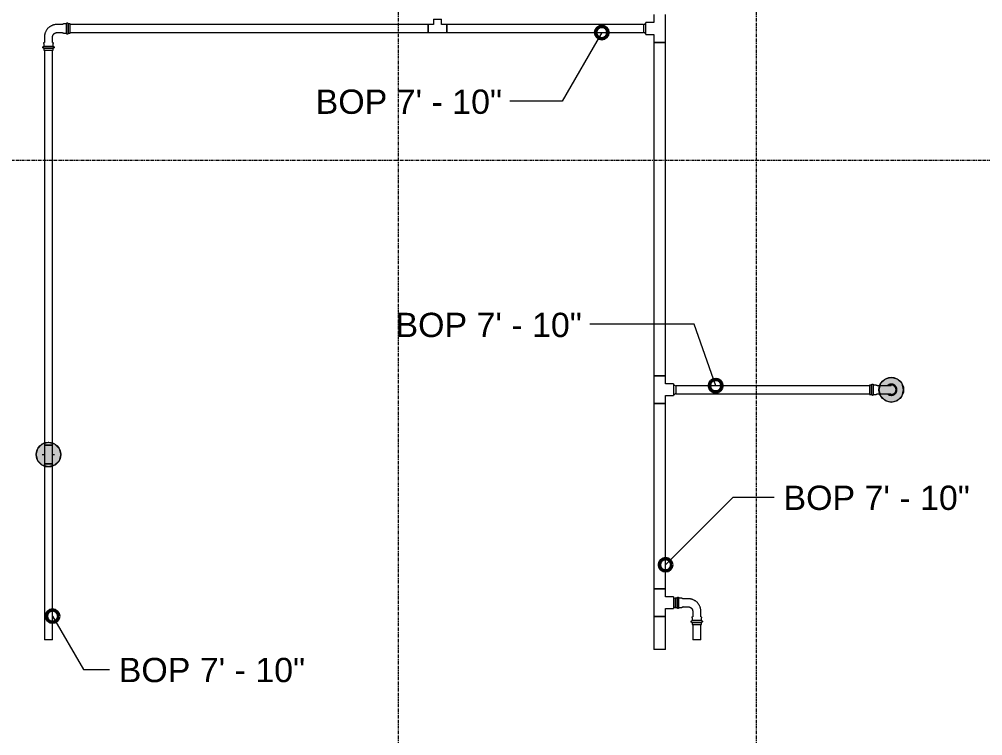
# Model space of a CAD drawing. Header units: inches. Extents: x -3679 to 241, y -496 to 1784.
# Drawn here: x -2072.4 to -1916.3, y 105.8 to 221.9 of the extents above; entities that cross this region are included whole.
import ezdxf

# ---------------------------------------------------------------- set-up
doc = ezdxf.new("R2010")
doc.units = ezdxf.units.IN
doc.header["$MEASUREMENT"] = 0
doc.linetypes.add('Grid Line', pattern=[0.875, 0.5, -0.125, 0.125, -0.125])
for name, color, linetype, lineweight in [('A-ANNO-NOTE', 250, 'Continuous', 9), ('G-ANNO-DIMS', 251, 'Continuous', 9), ('P-PIPE', 1, 'Continuous', 9), ('P-PIPE-CNTR', 1, 'Continuous', 9), ('S-GRID', 8, 'Continuous', 9)]:
    doc.layers.add(name, color=color, linetype=linetype, lineweight=lineweight)
doc.styles.add('Arial', font='arial.ttf', dxfattribs={"height": 3.934132})

# ---------------------------------------------------------------- blocks, each defined once
blk = doc.blocks.new('Victaulic-VicPress316-Elbow 90-45deg Style P568_P571 - Standard-V1-SECOND LEVEL')
at = {"layer": 'P-PIPE'}
for p, q in [((-0.77, 3.52), (-0.77, 3.18)), ((0.77, 3.52), (-0.77, 3.52)), ((-0.77, 3.18), (0.77, 3.18)), ((0.77, 3.18), (0.77, 3.52)), ((-0.77, 2.89), (-0.77, 2.44)), ((-0.77, 2.89), (0.77, 2.89)), ((-0.66, 2.28), (-0.66, 1.39)), ((0.66, 1.39), (0.66, 2.28)), ((0.77, 2.44), (0.77, 2.89)), ((-3.18, 0.77), (-3.52, 0.77)), ((-3.52, 0.77), (-3.52, -0.77)), ((-3.18, -0.77), (-3.18, 0.77)), ((-2.44, 0.77), (-2.89, 0.77)), ((-2.89, -0.77), (-2.89, 0.77)), ((-1.39, 0.66), (-2.28, 0.66)), ((-3.52, -0.77), (-3.18, -0.77)), ((-2.89, -0.77), (-2.44, -0.77)), ((-2.28, -0.66), (-1.39, -0.66))]:
    blk.add_line(p, q, dxfattribs=at)
at = {"layer": 'P-PIPE', "flags": 128}
for points in [[(-0.77, 2.89), (-0.77, 2.89), (-0.78, 2.89), (-0.78, 2.89), (-0.79, 2.89), (-0.8, 2.89), (-0.8, 2.89), (-0.81, 2.9), (-0.81, 2.9), (-0.82, 2.9), (-0.82, 2.9), (-0.83, 2.9), (-0.83, 2.91), (-0.84, 2.91), (-0.84, 2.91), (-0.85, 2.92), (-0.85, 2.92), (-0.86, 2.92), (-0.86, 2.93), (-0.87, 2.93), (-0.87, 2.93), (-0.87, 2.94), (-0.88, 2.94), (-0.88, 2.95), (-0.89, 2.95), (-0.89, 2.96), (-0.89, 2.96), (-0.89, 2.97), (-0.9, 2.97), (-0.9, 2.98), (-0.9, 2.98), (-0.9, 2.99), (-0.91, 2.99), (-0.91, 3), (-0.91, 3.01), (-0.91, 3.01), (-0.91, 3.02), (-0.91, 3.02), (-0.91, 3.03), (-0.91, 3.03), (-0.91, 3.04), (-0.91, 3.05), (-0.91, 3.05), (-0.91, 3.06), (-0.91, 3.06), (-0.91, 3.07), (-0.91, 3.07), (-0.91, 3.08), (-0.9, 3.09), (-0.9, 3.09), (-0.9, 3.1), (-0.9, 3.1), (-0.89, 3.11), (-0.89, 3.11), (-0.89, 3.12), (-0.88, 3.12), (-0.88, 3.13), (-0.88, 3.13), (-0.87, 3.14), (-0.87, 3.14), (-0.86, 3.14), (-0.86, 3.15), (-0.86, 3.15), (-0.85, 3.15), (-0.85, 3.16), (-0.84, 3.16), (-0.84, 3.16), (-0.83, 3.17), (-0.83, 3.17), (-0.82, 3.17), (-0.82, 3.17), (-0.81, 3.17), (-0.8, 3.18), (-0.8, 3.18), (-0.79, 3.18), (-0.79, 3.18), (-0.78, 3.18), (-0.78, 3.18), (-0.77, 3.18), (-0.77, 3.18)], [(0.77, 3.18), (0.77, 3.18), (0.76, 3.18), (0.76, 3.18), (0.76, 3.18), (0.75, 3.18), (0.74, 3.18), (0.74, 3.18), (0.73, 3.18), (0.72, 3.18), (0.71, 3.18), (0.69, 3.18), (0.68, 3.18), (0.67, 3.18), (0.65, 3.18), (0.63, 3.18), (0.61, 3.18), (0.6, 3.18), (0.58, 3.18), (0.56, 3.18), (0.53, 3.18), (0.51, 3.18), (0.49, 3.18), (0.46, 3.18), (0.44, 3.18), (0.41, 3.18), (0.39, 3.18), (0.36, 3.18), (0.33, 3.18), (0.31, 3.18), (0.28, 3.18), (0.25, 3.18), (0.22, 3.18), (0.19, 3.18), (0.16, 3.18), (0.13, 3.18), (0.1, 3.18), (0.07, 3.18), (0.04, 3.18), (0.01, 3.18), (-0.02, 3.18), (-0.05, 3.18), (-0.08, 3.18), (-0.11, 3.18), (-0.14, 3.18), (-0.17, 3.18), (-0.2, 3.18), (-0.23, 3.18), (-0.26, 3.18), (-0.29, 3.18), (-0.32, 3.18), (-0.35, 3.18), (-0.37, 3.18), (-0.4, 3.18), (-0.43, 3.18), (-0.45, 3.18), (-0.48, 3.18), (-0.5, 3.18), (-0.52, 3.18), (-0.54, 3.18), (-0.57, 3.18), (-0.59, 3.18), (-0.6, 3.18), (-0.62, 3.18), (-0.64, 3.18), (-0.66, 3.18), (-0.67, 3.18), (-0.69, 3.18), (-0.7, 3.18), (-0.71, 3.18), (-0.72, 3.18), (-0.73, 3.18), (-0.74, 3.18), (-0.75, 3.18), (-0.75, 3.18), (-0.76, 3.18), (-0.76, 3.18), (-0.77, 3.18), (-0.77, 3.18), (-0.77, 3.18)], [(-0.77, 3.18), (-0.77, 3.18), (-0.76, 3.18), (-0.76, 3.18), (-0.76, 3.18), (-0.75, 3.18), (-0.74, 3.18), (-0.74, 3.18), (-0.73, 3.18)], [(0.72, 3.18), (0.73, 3.18), (0.74, 3.18), (0.75, 3.18), (0.75, 3.18), (0.76, 3.18), (0.76, 3.18), (0.77, 3.18), (0.77, 3.18), (0.77, 3.18)], [(0.77, 3.18), (0.77, 3.18), (0.78, 3.18), (0.78, 3.18), (0.79, 3.18), (0.8, 3.18), (0.8, 3.18), (0.81, 3.18), (0.81, 3.17), (0.82, 3.17), (0.82, 3.17), (0.83, 3.17), (0.83, 3.17), (0.84, 3.16), (0.84, 3.16), (0.85, 3.16), (0.85, 3.15), (0.86, 3.15), (0.86, 3.15), (0.87, 3.14), (0.87, 3.14), (0.87, 3.13), (0.88, 3.13), (0.88, 3.12), (0.89, 3.12), (0.89, 3.11), (0.89, 3.11), (0.89, 3.1), (0.9, 3.1), (0.9, 3.09), (0.9, 3.09), (0.9, 3.08), (0.91, 3.08), (0.91, 3.07), (0.91, 3.07), (0.91, 3.06), (0.91, 3.05), (0.91, 3.05), (0.91, 3.04), (0.91, 3.04), (0.91, 3.03), (0.91, 3.03), (0.91, 3.02), (0.91, 3.01), (0.91, 3.01), (0.91, 3), (0.91, 3), (0.91, 2.99), (0.9, 2.99), (0.9, 2.98), (0.9, 2.98), (0.9, 2.97), (0.89, 2.97), (0.89, 2.96), (0.89, 2.96), (0.88, 2.95), (0.88, 2.95), (0.88, 2.94), (0.87, 2.94), (0.87, 2.93), (0.86, 2.93), (0.86, 2.92), (0.86, 2.92), (0.85, 2.92), (0.85, 2.91), (0.84, 2.91), (0.84, 2.91), (0.83, 2.91), (0.83, 2.9), (0.82, 2.9), (0.82, 2.9), (0.81, 2.9), (0.8, 2.9), (0.8, 2.89), (0.79, 2.89), (0.79, 2.89), (0.78, 2.89), (0.78, 2.89), (0.77, 2.89), (0.77, 2.89)], [(-0.77, 2.89), (-0.77, 2.89), (-0.76, 2.89), (-0.76, 2.89), (-0.76, 2.89), (-0.75, 2.89), (-0.74, 2.89), (-0.74, 2.89), (-0.73, 2.89), (-0.72, 2.89), (-0.71, 2.89), (-0.69, 2.89), (-0.68, 2.89), (-0.67, 2.89), (-0.65, 2.89), (-0.63, 2.89), (-0.61, 2.89), (-0.6, 2.89), (-0.58, 2.89), (-0.56, 2.89), (-0.53, 2.89), (-0.51, 2.89), (-0.49, 2.89), (-0.46, 2.89), (-0.44, 2.89), (-0.41, 2.89), (-0.39, 2.89), (-0.36, 2.89), (-0.33, 2.89), (-0.31, 2.89), (-0.28, 2.89), (-0.25, 2.89), (-0.22, 2.89), (-0.19, 2.89), (-0.16, 2.89), (-0.13, 2.89), (-0.1, 2.89), (-0.07, 2.89), (-0.04, 2.89), (-0.01, 2.89), (0.02, 2.89), (0.05, 2.89), (0.08, 2.89), (0.11, 2.89), (0.14, 2.89), (0.17, 2.89), (0.2, 2.89), (0.23, 2.89), (0.26, 2.89), (0.29, 2.89), (0.32, 2.89), (0.35, 2.89), (0.37, 2.89), (0.4, 2.89), (0.43, 2.89), (0.45, 2.89), (0.48, 2.89), (0.5, 2.89), (0.52, 2.89), (0.54, 2.89), (0.57, 2.89), (0.59, 2.89), (0.6, 2.89), (0.62, 2.89), (0.64, 2.89), (0.66, 2.89), (0.67, 2.89), (0.69, 2.89), (0.7, 2.89), (0.71, 2.89), (0.72, 2.89), (0.73, 2.89), (0.74, 2.89), (0.75, 2.89), (0.75, 2.89), (0.76, 2.89), (0.76, 2.89), (0.77, 2.89), (0.77, 2.89), (0.77, 2.89)], [(-0.72, 2.89), (-0.73, 2.89), (-0.74, 2.89), (-0.75, 2.89), (-0.75, 2.89), (-0.76, 2.89), (-0.76, 2.89), (-0.77, 2.89), (-0.77, 2.89), (-0.77, 2.89)], [(-0.66, 2.22), (-0.67, 2.23), (-0.67, 2.23), (-0.68, 2.24), (-0.69, 2.25), (-0.7, 2.26), (-0.7, 2.27), (-0.71, 2.27), (-0.72, 2.28), (-0.72, 2.29), (-0.73, 2.3), (-0.73, 2.31), (-0.74, 2.32), (-0.74, 2.33), (-0.75, 2.34), (-0.75, 2.35), (-0.76, 2.36), (-0.76, 2.37), (-0.76, 2.38), (-0.76, 2.39), (-0.76, 2.4), (-0.77, 2.42), (-0.77, 2.43), (-0.77, 2.44), (-0.77, 2.44)], [(0.77, 2.44), (0.77, 2.43), (0.77, 2.42), (0.76, 2.41), (0.76, 2.4), (0.76, 2.38), (0.76, 2.37), (0.76, 2.36), (0.75, 2.35), (0.75, 2.34), (0.74, 2.33), (0.74, 2.32), (0.74, 2.31), (0.73, 2.3), (0.72, 2.29), (0.72, 2.29), (0.71, 2.28), (0.71, 2.27), (0.7, 2.26), (0.69, 2.25), (0.68, 2.24), (0.68, 2.24), (0.67, 2.23), (0.66, 2.22), (0.66, 2.22)], [(0.77, 2.89), (0.77, 2.89), (0.76, 2.89), (0.76, 2.89), (0.76, 2.89), (0.75, 2.89), (0.74, 2.89), (0.74, 2.89), (0.73, 2.89)], [(-3.18, 0.77), (-3.18, 0.77), (-3.18, 0.78), (-3.18, 0.78), (-3.18, 0.79), (-3.18, 0.8), (-3.18, 0.8), (-3.18, 0.81), (-3.17, 0.81), (-3.17, 0.82), (-3.17, 0.82), (-3.17, 0.83), (-3.17, 0.83), (-3.16, 0.84), (-3.16, 0.84), (-3.16, 0.85), (-3.15, 0.85), (-3.15, 0.86), (-3.15, 0.86), (-3.14, 0.87), (-3.14, 0.87), (-3.13, 0.87), (-3.13, 0.88), (-3.12, 0.88), (-3.12, 0.89), (-3.11, 0.89), (-3.11, 0.89), (-3.1, 0.89), (-3.1, 0.9), (-3.09, 0.9), (-3.09, 0.9), (-3.08, 0.9), (-3.08, 0.91), (-3.07, 0.91), (-3.07, 0.91), (-3.06, 0.91), (-3.05, 0.91), (-3.05, 0.91), (-3.04, 0.91), (-3.04, 0.91), (-3.03, 0.91), (-3.03, 0.91), (-3.02, 0.91), (-3.01, 0.91), (-3.01, 0.91), (-3, 0.91), (-3, 0.91), (-2.99, 0.91), (-2.99, 0.9), (-2.98, 0.9), (-2.98, 0.9), (-2.97, 0.9), (-2.97, 0.89), (-2.96, 0.89), (-2.96, 0.89), (-2.95, 0.88), (-2.95, 0.88), (-2.94, 0.88), (-2.94, 0.87), (-2.93, 0.87), (-2.93, 0.86), (-2.92, 0.86), (-2.92, 0.86), (-2.92, 0.85), (-2.91, 0.85), (-2.91, 0.84), (-2.91, 0.84), (-2.91, 0.83), (-2.9, 0.83), (-2.9, 0.82), (-2.9, 0.82), (-2.9, 0.81), (-2.9, 0.8), (-2.89, 0.8), (-2.89, 0.79), (-2.89, 0.79), (-2.89, 0.78), (-2.89, 0.78), (-2.89, 0.77), (-2.89, 0.77)], [(-3.18, 0.77), (-3.18, 0.77), (-3.18, 0.76), (-3.18, 0.76), (-3.18, 0.76), (-3.18, 0.75), (-3.18, 0.74), (-3.18, 0.74), (-3.18, 0.73), (-3.18, 0.72), (-3.18, 0.71), (-3.18, 0.69), (-3.18, 0.68), (-3.18, 0.67), (-3.18, 0.65), (-3.18, 0.63), (-3.18, 0.61), (-3.18, 0.6), (-3.18, 0.58), (-3.18, 0.56), (-3.18, 0.53), (-3.18, 0.51), (-3.18, 0.49), (-3.18, 0.46), (-3.18, 0.44), (-3.18, 0.41), (-3.18, 0.39), (-3.18, 0.36), (-3.18, 0.33), (-3.18, 0.31), (-3.18, 0.28), (-3.18, 0.25), (-3.18, 0.22), (-3.18, 0.19), (-3.18, 0.16), (-3.18, 0.13), (-3.18, 0.1), (-3.18, 0.07), (-3.18, 0.04), (-3.18, 0.01), (-3.18, -0.02), (-3.18, -0.05), (-3.18, -0.08), (-3.18, -0.11), (-3.18, -0.14), (-3.18, -0.17), (-3.18, -0.2), (-3.18, -0.23), (-3.18, -0.26), (-3.18, -0.29), (-3.18, -0.32), (-3.18, -0.35), (-3.18, -0.37), (-3.18, -0.4), (-3.18, -0.43), (-3.18, -0.45), (-3.18, -0.48), (-3.18, -0.5), (-3.18, -0.52), (-3.18, -0.54), (-3.18, -0.57), (-3.18, -0.59), (-3.18, -0.6), (-3.18, -0.62), (-3.18, -0.64), (-3.18, -0.66), (-3.18, -0.67), (-3.18, -0.69), (-3.18, -0.7), (-3.18, -0.71), (-3.18, -0.72), (-3.18, -0.73), (-3.18, -0.74), (-3.18, -0.75), (-3.18, -0.75), (-3.18, -0.76), (-3.18, -0.76), (-3.18, -0.77), (-3.18, -0.77), (-3.18, -0.77)], [(-3.18, 0.72), (-3.18, 0.73), (-3.18, 0.74), (-3.18, 0.75), (-3.18, 0.75), (-3.18, 0.76), (-3.18, 0.76), (-3.18, 0.77), (-3.18, 0.77), (-3.18, 0.77)], [(-2.89, -0.77), (-2.89, -0.77), (-2.89, -0.76), (-2.89, -0.76), (-2.89, -0.76), (-2.89, -0.75), (-2.89, -0.74), (-2.89, -0.74), (-2.89, -0.73), (-2.89, -0.72), (-2.89, -0.71), (-2.89, -0.69), (-2.89, -0.68), (-2.89, -0.67), (-2.89, -0.65), (-2.89, -0.63), (-2.89, -0.61), (-2.89, -0.6), (-2.89, -0.58), (-2.89, -0.56), (-2.89, -0.53), (-2.89, -0.51), (-2.89, -0.49), (-2.89, -0.46), (-2.89, -0.44), (-2.89, -0.41), (-2.89, -0.39), (-2.89, -0.36), (-2.89, -0.33), (-2.89, -0.31), (-2.89, -0.28), (-2.89, -0.25), (-2.89, -0.22), (-2.89, -0.19), (-2.89, -0.16), (-2.89, -0.13), (-2.89, -0.1), (-2.89, -0.07), (-2.89, -0.04), (-2.89, -0.01), (-2.89, 0.02), (-2.89, 0.05), (-2.89, 0.08), (-2.89, 0.11), (-2.89, 0.14), (-2.89, 0.17), (-2.89, 0.2), (-2.89, 0.23), (-2.89, 0.26), (-2.89, 0.29), (-2.89, 0.32), (-2.89, 0.35), (-2.89, 0.37), (-2.89, 0.4), (-2.89, 0.43), (-2.89, 0.45), (-2.89, 0.48), (-2.89, 0.5), (-2.89, 0.52), (-2.89, 0.54), (-2.89, 0.57), (-2.89, 0.59), (-2.89, 0.6), (-2.89, 0.62), (-2.89, 0.64), (-2.89, 0.66), (-2.89, 0.67), (-2.89, 0.69), (-2.89, 0.7), (-2.89, 0.71), (-2.89, 0.72), (-2.89, 0.73), (-2.89, 0.74), (-2.89, 0.75), (-2.89, 0.75), (-2.89, 0.76), (-2.89, 0.76), (-2.89, 0.77), (-2.89, 0.77), (-2.89, 0.77)], [(-2.89, 0.77), (-2.89, 0.77), (-2.89, 0.76), (-2.89, 0.76), (-2.89, 0.76), (-2.89, 0.75), (-2.89, 0.74), (-2.89, 0.74), (-2.89, 0.73)], [(-2.44, 0.77), (-2.43, 0.77), (-2.42, 0.77), (-2.41, 0.76), (-2.4, 0.76), (-2.38, 0.76), (-2.37, 0.76), (-2.36, 0.76), (-2.35, 0.75), (-2.34, 0.75), (-2.33, 0.74), (-2.32, 0.74), (-2.31, 0.74), (-2.3, 0.73), (-2.29, 0.72), (-2.29, 0.72), (-2.28, 0.71), (-2.27, 0.71), (-2.26, 0.7), (-2.25, 0.69), (-2.24, 0.68), (-2.24, 0.68), (-2.23, 0.67), (-2.22, 0.66), (-2.22, 0.66)], [(-0.66, 1.39), (-0.66, 1.36), (-0.66, 1.33), (-0.66, 1.3), (-0.67, 1.28), (-0.67, 1.25), (-0.68, 1.22), (-0.69, 1.19), (-0.69, 1.16), (-0.7, 1.13), (-0.72, 1.11), (-0.73, 1.08), (-0.74, 1.05), (-0.75, 1.03), (-0.77, 1), (-0.79, 0.98), (-0.8, 0.95), (-0.82, 0.93), (-0.84, 0.91), (-0.86, 0.89), (-0.88, 0.87), (-0.9, 0.85), (-0.92, 0.83), (-0.95, 0.81), (-0.97, 0.79), (-1, 0.77), (-1.02, 0.76), (-1.05, 0.74), (-1.07, 0.73), (-1.1, 0.72), (-1.13, 0.71), (-1.15, 0.7), (-1.18, 0.69), (-1.21, 0.68), (-1.24, 0.67), (-1.27, 0.67), (-1.3, 0.66), (-1.33, 0.66), (-1.36, 0.66), (-1.39, 0.66), (-1.39, 0.66)], [(-1.39, -0.66), (-1.31, -0.66), (-1.23, -0.65), (-1.15, -0.64), (-1.07, -0.63), (-0.99, -0.62), (-0.91, -0.6), (-0.83, -0.58), (-0.75, -0.55), (-0.67, -0.53), (-0.59, -0.5), (-0.52, -0.46), (-0.45, -0.43), (-0.37, -0.39), (-0.3, -0.34), (-0.24, -0.3), (-0.17, -0.25), (-0.1, -0.2), (-0.04, -0.15), (0.02, -0.09), (0.08, -0.04), (0.13, 0.02), (0.19, 0.09), (0.24, 0.15), (0.29, 0.22), (0.33, 0.29), (0.38, 0.35), (0.42, 0.43), (0.45, 0.5), (0.49, 0.57), (0.52, 0.65), (0.55, 0.73), (0.57, 0.81), (0.59, 0.88), (0.61, 0.96), (0.63, 1.04), (0.64, 1.13), (0.65, 1.21), (0.65, 1.29), (0.66, 1.37), (0.66, 1.39)], [(-3.18, -0.77), (-3.18, -0.77), (-3.18, -0.76), (-3.18, -0.76), (-3.18, -0.76), (-3.18, -0.75), (-3.18, -0.74), (-3.18, -0.74), (-3.18, -0.73)], [(-2.89, -0.77), (-2.89, -0.77), (-2.89, -0.78), (-2.89, -0.78), (-2.89, -0.79), (-2.89, -0.8), (-2.89, -0.8), (-2.9, -0.81), (-2.9, -0.81), (-2.9, -0.82), (-2.9, -0.82), (-2.9, -0.83), (-2.91, -0.83), (-2.91, -0.84), (-2.91, -0.84), (-2.92, -0.85), (-2.92, -0.85), (-2.92, -0.86), (-2.93, -0.86), (-2.93, -0.87), (-2.93, -0.87), (-2.94, -0.87), (-2.94, -0.88), (-2.95, -0.88), (-2.95, -0.89), (-2.96, -0.89), (-2.96, -0.89), (-2.97, -0.89), (-2.97, -0.9), (-2.98, -0.9), (-2.98, -0.9), (-2.99, -0.9), (-2.99, -0.91), (-3, -0.91), (-3.01, -0.91), (-3.01, -0.91), (-3.02, -0.91), (-3.02, -0.91), (-3.03, -0.91), (-3.03, -0.91), (-3.04, -0.91), (-3.05, -0.91), (-3.05, -0.91), (-3.06, -0.91), (-3.06, -0.91), (-3.07, -0.91), (-3.07, -0.91), (-3.08, -0.91), (-3.09, -0.9), (-3.09, -0.9), (-3.1, -0.9), (-3.1, -0.9), (-3.11, -0.89), (-3.11, -0.89), (-3.12, -0.89), (-3.12, -0.88), (-3.13, -0.88), (-3.13, -0.88), (-3.14, -0.87), (-3.14, -0.87), (-3.14, -0.86), (-3.15, -0.86), (-3.15, -0.86), (-3.15, -0.85), (-3.16, -0.85), (-3.16, -0.84), (-3.16, -0.84), (-3.17, -0.83), (-3.17, -0.83), (-3.17, -0.82), (-3.17, -0.82), (-3.17, -0.81), (-3.18, -0.8), (-3.18, -0.8), (-3.18, -0.79), (-3.18, -0.79), (-3.18, -0.78), (-3.18, -0.78), (-3.18, -0.77), (-3.18, -0.77)], [(-2.89, -0.72), (-2.89, -0.73), (-2.89, -0.74), (-2.89, -0.75), (-2.89, -0.75), (-2.89, -0.76), (-2.89, -0.76), (-2.89, -0.77), (-2.89, -0.77), (-2.89, -0.77)], [(-2.22, -0.66), (-2.23, -0.67), (-2.23, -0.67), (-2.24, -0.68), (-2.25, -0.69), (-2.26, -0.7), (-2.27, -0.7), (-2.27, -0.71), (-2.28, -0.72), (-2.29, -0.72), (-2.3, -0.73), (-2.31, -0.73), (-2.32, -0.74), (-2.33, -0.74), (-2.34, -0.75), (-2.35, -0.75), (-2.36, -0.76), (-2.37, -0.76), (-2.38, -0.76), (-2.39, -0.76), (-2.4, -0.76), (-2.42, -0.77), (-2.43, -0.77), (-2.44, -0.77), (-2.44, -0.77)]]:
    blk.add_lwpolyline(points, dxfattribs=at)
blk = doc.blocks.new('Victaulic-VicPress316-Elbow 90-45deg Style P568_P571 - Standard-523083-SECOND LEVEL')
at = {"layer": 'P-PIPE'}
for p, q in [((-3178.28, 1233.46), (-3178.28, 1232.57)), ((-3176.97, 1232.57), (-3176.97, 1233.46)), ((-3178.39, 1232.42), (-3178.39, 1231.96)), ((-3177.63, 1231.96), (-3178.39, 1231.96)), ((-3178.39, 1231.67), (-3178.39, 1231.33)), ((-3177.63, 1231.67), (-3178.39, 1231.67)), ((-3178.39, 1231.33), (-3177.63, 1231.33)), ((-3176.86, 1231.96), (-3177.63, 1231.96)), ((-3176.86, 1231.67), (-3177.63, 1231.67)), ((-3177.63, 1231.33), (-3176.86, 1231.33)), ((-3176.86, 1231.96), (-3176.86, 1232.42)), ((-3176.86, 1231.33), (-3176.86, 1231.67))]:
    blk.add_line(p, q, dxfattribs=at)
at = {"layer": 'P-PIPE', "flags": 128}
for points in [[(-3177.63, 1235.77), (-3177.66, 1235.77), (-3177.7, 1235.76), (-3177.73, 1235.76), (-3177.77, 1235.76), (-3177.81, 1235.75), (-3177.84, 1235.74), (-3177.88, 1235.73), (-3177.91, 1235.72), (-3177.95, 1235.71), (-3177.98, 1235.69), (-3178.01, 1235.68), (-3178.05, 1235.66), (-3178.08, 1235.65), (-3178.11, 1235.63), (-3178.14, 1235.61), (-3178.17, 1235.59), (-3178.2, 1235.56), (-3178.23, 1235.54), (-3178.25, 1235.52), (-3178.28, 1235.49), (-3178.3, 1235.46), (-3178.33, 1235.44), (-3178.35, 1235.41), (-3178.37, 1235.38), (-3178.39, 1235.35), (-3178.41, 1235.32), (-3178.43, 1235.28), (-3178.45, 1235.25), (-3178.46, 1235.22), (-3178.48, 1235.19), (-3178.49, 1235.15), (-3178.5, 1235.12), (-3178.51, 1235.08), (-3178.52, 1235.05), (-3178.52, 1235.01), (-3178.53, 1234.97), (-3178.53, 1234.94), (-3178.54, 1234.9), (-3178.54, 1234.86), (-3178.54, 1234.83), (-3178.53, 1234.79), (-3178.53, 1234.76), (-3178.53, 1234.72), (-3178.52, 1234.68), (-3178.51, 1234.65), (-3178.5, 1234.61), (-3178.49, 1234.58), (-3178.48, 1234.54), (-3178.47, 1234.51), (-3178.45, 1234.48), (-3178.44, 1234.44), (-3178.42, 1234.41), (-3178.4, 1234.38), (-3178.38, 1234.35), (-3178.36, 1234.32), (-3178.34, 1234.29), (-3178.32, 1234.26), (-3178.29, 1234.23)], [(-3177.63, 1235.62), (-3177.66, 1235.62), (-3177.69, 1235.62), (-3177.72, 1235.62), (-3177.75, 1235.61), (-3177.78, 1235.61), (-3177.81, 1235.6), (-3177.84, 1235.59), (-3177.87, 1235.58), (-3177.9, 1235.57), (-3177.92, 1235.56), (-3177.95, 1235.55), (-3177.98, 1235.53), (-3178.01, 1235.52), (-3178.03, 1235.5), (-3178.06, 1235.49), (-3178.08, 1235.47), (-3178.11, 1235.45), (-3178.13, 1235.43), (-3178.15, 1235.41), (-3178.17, 1235.39), (-3178.2, 1235.37), (-3178.22, 1235.34), (-3178.23, 1235.32), (-3178.25, 1235.29), (-3178.27, 1235.27), (-3178.29, 1235.24), (-3178.3, 1235.22), (-3178.31, 1235.19), (-3178.33, 1235.16), (-3178.34, 1235.13), (-3178.35, 1235.1), (-3178.36, 1235.07), (-3178.37, 1235.05), (-3178.37, 1235.02), (-3178.38, 1234.99), (-3178.38, 1234.95), (-3178.39, 1234.92), (-3178.39, 1234.89), (-3178.39, 1234.86), (-3178.39, 1234.83), (-3178.39, 1234.8), (-3178.39, 1234.77), (-3178.38, 1234.74), (-3178.38, 1234.71), (-3178.37, 1234.68), (-3178.36, 1234.65), (-3178.36, 1234.62), (-3178.35, 1234.59), (-3178.33, 1234.56), (-3178.32, 1234.54), (-3178.31, 1234.51), (-3178.29, 1234.48), (-3178.28, 1234.46)], [(-3178.28, 1234.85), (-3178.28, 1234.85), (-3178.28, 1234.85), (-3178.28, 1234.84), (-3178.28, 1234.84), (-3178.28, 1234.83), (-3178.28, 1234.81), (-3178.28, 1234.8), (-3178.28, 1234.78), (-3178.28, 1234.77), (-3178.28, 1234.74), (-3178.28, 1234.72), (-3178.28, 1234.7), (-3178.28, 1234.67), (-3178.28, 1234.64), (-3178.28, 1234.61), (-3178.28, 1234.58), (-3178.28, 1234.55), (-3178.28, 1234.51), (-3178.28, 1234.47), (-3178.28, 1234.43), (-3178.28, 1234.39), (-3178.28, 1234.35), (-3178.28, 1234.31), (-3178.28, 1234.26), (-3178.28, 1234.21), (-3178.28, 1234.17), (-3178.28, 1234.12), (-3178.28, 1234.07), (-3178.28, 1234.02), (-3178.28, 1233.97), (-3178.28, 1233.91), (-3178.28, 1233.86), (-3178.28, 1233.81), (-3178.28, 1233.75), (-3178.28, 1233.7), (-3178.28, 1233.64), (-3178.28, 1233.59), (-3178.28, 1233.53), (-3178.28, 1233.48), (-3178.28, 1233.46)], [(-3176.97, 1234.22), (-3176.95, 1234.25), (-3176.92, 1234.27), (-3176.9, 1234.3), (-3176.88, 1234.33), (-3176.86, 1234.36), (-3176.84, 1234.39), (-3176.82, 1234.42), (-3176.8, 1234.46), (-3176.79, 1234.49), (-3176.77, 1234.52), (-3176.76, 1234.56), (-3176.75, 1234.59), (-3176.74, 1234.63), (-3176.73, 1234.66), (-3176.73, 1234.7), (-3176.72, 1234.74), (-3176.72, 1234.77), (-3176.71, 1234.81), (-3176.71, 1234.85), (-3176.71, 1234.88), (-3176.72, 1234.92), (-3176.72, 1234.95), (-3176.72, 1234.99), (-3176.73, 1235.03), (-3176.74, 1235.06), (-3176.75, 1235.1), (-3176.76, 1235.13), (-3176.77, 1235.17), (-3176.78, 1235.2), (-3176.8, 1235.23), (-3176.81, 1235.27), (-3176.83, 1235.3), (-3176.85, 1235.33), (-3176.87, 1235.36), (-3176.89, 1235.39), (-3176.91, 1235.42), (-3176.93, 1235.45), (-3176.96, 1235.48), (-3176.98, 1235.5), (-3177.01, 1235.53), (-3177.04, 1235.55), (-3177.06, 1235.57), (-3177.09, 1235.6), (-3177.12, 1235.62), (-3177.15, 1235.64), (-3177.19, 1235.65), (-3177.22, 1235.67), (-3177.25, 1235.69), (-3177.29, 1235.7), (-3177.32, 1235.71), (-3177.35, 1235.73), (-3177.39, 1235.74), (-3177.42, 1235.74), (-3177.46, 1235.75), (-3177.5, 1235.76), (-3177.53, 1235.76), (-3177.57, 1235.77), (-3177.61, 1235.77), (-3177.63, 1235.77)], [(-3176.96, 1234.47), (-3176.95, 1234.49), (-3176.94, 1234.52), (-3176.92, 1234.55), (-3176.91, 1234.58), (-3176.9, 1234.61), (-3176.89, 1234.64), (-3176.88, 1234.66), (-3176.88, 1234.69), (-3176.87, 1234.72), (-3176.87, 1234.75), (-3176.86, 1234.79), (-3176.86, 1234.82), (-3176.86, 1234.85), (-3176.86, 1234.88), (-3176.86, 1234.91), (-3176.86, 1234.94), (-3176.87, 1234.97), (-3176.87, 1235), (-3176.88, 1235.03), (-3176.89, 1235.06), (-3176.89, 1235.09), (-3176.9, 1235.12), (-3176.92, 1235.15), (-3176.93, 1235.17), (-3176.94, 1235.2), (-3176.96, 1235.23), (-3176.97, 1235.25), (-3176.99, 1235.28), (-3177.01, 1235.31), (-3177.02, 1235.33), (-3177.04, 1235.35), (-3177.06, 1235.38), (-3177.09, 1235.4), (-3177.11, 1235.42), (-3177.13, 1235.44), (-3177.15, 1235.46), (-3177.18, 1235.48), (-3177.2, 1235.5), (-3177.23, 1235.51), (-3177.26, 1235.53), (-3177.28, 1235.54), (-3177.31, 1235.55), (-3177.34, 1235.57), (-3177.37, 1235.58), (-3177.4, 1235.59), (-3177.43, 1235.6), (-3177.46, 1235.6), (-3177.49, 1235.61), (-3177.52, 1235.61), (-3177.55, 1235.62), (-3177.58, 1235.62), (-3177.61, 1235.62), (-3177.63, 1235.62)], [(-3176.97, 1233.46), (-3176.97, 1233.52), (-3176.97, 1233.57), (-3176.97, 1233.63), (-3176.97, 1233.68), (-3176.97, 1233.74), (-3176.97, 1233.79), (-3176.97, 1233.85), (-3176.97, 1233.9), (-3176.97, 1233.95), (-3176.97, 1234), (-3176.97, 1234.06), (-3176.97, 1234.11), (-3176.97, 1234.15), (-3176.97, 1234.2), (-3176.97, 1234.25), (-3176.97, 1234.29), (-3176.97, 1234.34), (-3176.97, 1234.38), (-3176.97, 1234.42), (-3176.97, 1234.46), (-3176.97, 1234.5), (-3176.97, 1234.54), (-3176.97, 1234.57), (-3176.97, 1234.6), (-3176.97, 1234.63), (-3176.97, 1234.66), (-3176.97, 1234.69), (-3176.97, 1234.72), (-3176.97, 1234.74), (-3176.97, 1234.76), (-3176.97, 1234.78), (-3176.97, 1234.8), (-3176.97, 1234.81), (-3176.97, 1234.82), (-3176.97, 1234.83), (-3176.97, 1234.84), (-3176.97, 1234.85), (-3176.97, 1234.85), (-3176.97, 1234.85), (-3176.97, 1234.85)], [(-3178.39, 1231.67), (-3178.4, 1231.67), (-3178.4, 1231.67), (-3178.41, 1231.67), (-3178.41, 1231.68), (-3178.42, 1231.68), (-3178.43, 1231.68), (-3178.43, 1231.68), (-3178.44, 1231.68), (-3178.44, 1231.68), (-3178.45, 1231.68), (-3178.45, 1231.69), (-3178.46, 1231.69), (-3178.46, 1231.69), (-3178.47, 1231.7), (-3178.47, 1231.7), (-3178.48, 1231.7), (-3178.48, 1231.71), (-3178.49, 1231.71), (-3178.49, 1231.71), (-3178.5, 1231.72), (-3178.5, 1231.72), (-3178.5, 1231.73), (-3178.51, 1231.73), (-3178.51, 1231.74), (-3178.51, 1231.74), (-3178.52, 1231.75), (-3178.52, 1231.75), (-3178.52, 1231.76), (-3178.52, 1231.76), (-3178.53, 1231.77), (-3178.53, 1231.77), (-3178.53, 1231.78), (-3178.53, 1231.78), (-3178.53, 1231.79), (-3178.53, 1231.79), (-3178.54, 1231.8), (-3178.54, 1231.81), (-3178.54, 1231.81), (-3178.54, 1231.82), (-3178.54, 1231.82), (-3178.54, 1231.83), (-3178.54, 1231.83), (-3178.54, 1231.84), (-3178.53, 1231.85), (-3178.53, 1231.85), (-3178.53, 1231.86), (-3178.53, 1231.86), (-3178.53, 1231.87), (-3178.53, 1231.87), (-3178.52, 1231.88), (-3178.52, 1231.88), (-3178.52, 1231.89), (-3178.52, 1231.89), (-3178.51, 1231.9), (-3178.51, 1231.9), (-3178.51, 1231.91), (-3178.5, 1231.91), (-3178.5, 1231.92), (-3178.49, 1231.92), (-3178.49, 1231.93), (-3178.49, 1231.93), (-3178.48, 1231.93), (-3178.48, 1231.94), (-3178.47, 1231.94), (-3178.47, 1231.94), (-3178.46, 1231.95), (-3178.46, 1231.95), (-3178.45, 1231.95), (-3178.45, 1231.95), (-3178.44, 1231.96), (-3178.43, 1231.96), (-3178.43, 1231.96), (-3178.42, 1231.96), (-3178.42, 1231.96), (-3178.41, 1231.96), (-3178.41, 1231.96), (-3178.4, 1231.96), (-3178.39, 1231.96), (-3178.39, 1231.96)], [(-3178.39, 1232.42), (-3178.39, 1232.43), (-3178.39, 1232.44), (-3178.39, 1232.45), (-3178.39, 1232.46), (-3178.39, 1232.47), (-3178.38, 1232.48), (-3178.38, 1232.49), (-3178.38, 1232.5), (-3178.37, 1232.51), (-3178.37, 1232.52), (-3178.37, 1232.53), (-3178.36, 1232.54), (-3178.36, 1232.55), (-3178.35, 1232.56), (-3178.34, 1232.57), (-3178.34, 1232.58), (-3178.33, 1232.59), (-3178.32, 1232.6), (-3178.32, 1232.6), (-3178.31, 1232.61), (-3178.3, 1232.62), (-3178.29, 1232.63), (-3178.28, 1232.63), (-3178.28, 1232.63)], [(-3177.63, 1231.96), (-3177.66, 1231.96), (-3177.69, 1231.96), (-3177.72, 1231.96), (-3177.75, 1231.96), (-3177.78, 1231.96), (-3177.81, 1231.96), (-3177.84, 1231.96), (-3177.87, 1231.96), (-3177.9, 1231.96), (-3177.92, 1231.96), (-3177.95, 1231.96), (-3177.98, 1231.96), (-3178.01, 1231.96), (-3178.03, 1231.96), (-3178.06, 1231.96), (-3178.08, 1231.96), (-3178.11, 1231.96), (-3178.13, 1231.96), (-3178.15, 1231.96), (-3178.17, 1231.96), (-3178.2, 1231.96), (-3178.22, 1231.96), (-3178.23, 1231.96), (-3178.25, 1231.96), (-3178.27, 1231.96), (-3178.29, 1231.96), (-3178.3, 1231.96), (-3178.31, 1231.96), (-3178.33, 1231.96), (-3178.34, 1231.96), (-3178.35, 1231.96), (-3178.36, 1231.96), (-3178.37, 1231.96), (-3178.37, 1231.96), (-3178.38, 1231.96), (-3178.38, 1231.96), (-3178.39, 1231.96), (-3178.39, 1231.96), (-3178.39, 1231.96), (-3178.39, 1231.96)], [(-3178.39, 1231.96), (-3178.39, 1231.96), (-3178.39, 1231.96), (-3178.39, 1231.96), (-3178.38, 1231.96), (-3178.38, 1231.96), (-3178.37, 1231.96), (-3178.36, 1231.96), (-3178.35, 1231.96)], [(-3178.35, 1231.67), (-3178.36, 1231.67), (-3178.37, 1231.67), (-3178.37, 1231.67), (-3178.38, 1231.67), (-3178.38, 1231.67), (-3178.39, 1231.67), (-3178.39, 1231.67), (-3178.39, 1231.67), (-3178.39, 1231.67)], [(-3178.39, 1231.67), (-3178.39, 1231.67), (-3178.39, 1231.67), (-3178.39, 1231.67), (-3178.38, 1231.67), (-3178.38, 1231.67), (-3178.37, 1231.67), (-3178.36, 1231.67), (-3178.35, 1231.67), (-3178.34, 1231.67), (-3178.33, 1231.67), (-3178.32, 1231.67), (-3178.3, 1231.67), (-3178.29, 1231.67), (-3178.27, 1231.67), (-3178.26, 1231.67), (-3178.24, 1231.67), (-3178.22, 1231.67), (-3178.2, 1231.67), (-3178.18, 1231.67), (-3178.16, 1231.67), (-3178.14, 1231.67), (-3178.11, 1231.67), (-3178.09, 1231.67), (-3178.06, 1231.67), (-3178.04, 1231.67), (-3178.01, 1231.67), (-3177.99, 1231.67), (-3177.96, 1231.67), (-3177.93, 1231.67), (-3177.9, 1231.67), (-3177.87, 1231.67), (-3177.84, 1231.67), (-3177.82, 1231.67), (-3177.79, 1231.67), (-3177.76, 1231.67), (-3177.72, 1231.67), (-3177.69, 1231.67), (-3177.66, 1231.67), (-3177.63, 1231.67), (-3177.63, 1231.67)], [(-3176.86, 1231.96), (-3176.86, 1231.96), (-3176.86, 1231.96), (-3176.86, 1231.96), (-3176.87, 1231.96), (-3176.87, 1231.96), (-3176.88, 1231.96), (-3176.89, 1231.96), (-3176.9, 1231.96), (-3176.91, 1231.96), (-3176.92, 1231.96), (-3176.93, 1231.96), (-3176.95, 1231.96), (-3176.96, 1231.96), (-3176.98, 1231.96), (-3176.99, 1231.96), (-3177.01, 1231.96), (-3177.03, 1231.96), (-3177.05, 1231.96), (-3177.07, 1231.96), (-3177.09, 1231.96), (-3177.11, 1231.96), (-3177.14, 1231.96), (-3177.16, 1231.96), (-3177.19, 1231.96), (-3177.21, 1231.96), (-3177.24, 1231.96), (-3177.26, 1231.96), (-3177.29, 1231.96), (-3177.32, 1231.96), (-3177.35, 1231.96), (-3177.38, 1231.96), (-3177.41, 1231.96), (-3177.43, 1231.96), (-3177.46, 1231.96), (-3177.49, 1231.96), (-3177.53, 1231.96), (-3177.56, 1231.96), (-3177.59, 1231.96), (-3177.62, 1231.96), (-3177.63, 1231.96)], [(-3177.63, 1231.67), (-3177.59, 1231.67), (-3177.56, 1231.67), (-3177.53, 1231.67), (-3177.5, 1231.67), (-3177.47, 1231.67), (-3177.44, 1231.67), (-3177.41, 1231.67), (-3177.38, 1231.67), (-3177.35, 1231.67), (-3177.33, 1231.67), (-3177.3, 1231.67), (-3177.27, 1231.67), (-3177.24, 1231.67), (-3177.22, 1231.67), (-3177.19, 1231.67), (-3177.17, 1231.67), (-3177.14, 1231.67), (-3177.12, 1231.67), (-3177.1, 1231.67), (-3177.08, 1231.67), (-3177.05, 1231.67), (-3177.03, 1231.67), (-3177.02, 1231.67), (-3177, 1231.67), (-3176.98, 1231.67), (-3176.96, 1231.67), (-3176.95, 1231.67), (-3176.94, 1231.67), (-3176.92, 1231.67), (-3176.91, 1231.67), (-3176.9, 1231.67), (-3176.89, 1231.67), (-3176.88, 1231.67), (-3176.88, 1231.67), (-3176.87, 1231.67), (-3176.87, 1231.67), (-3176.86, 1231.67), (-3176.86, 1231.67), (-3176.86, 1231.67), (-3176.86, 1231.67)], [(-3176.97, 1232.63), (-3176.96, 1232.63), (-3176.95, 1232.62), (-3176.94, 1232.61), (-3176.93, 1232.61), (-3176.93, 1232.6), (-3176.92, 1232.59), (-3176.91, 1232.58), (-3176.91, 1232.57), (-3176.9, 1232.56), (-3176.9, 1232.55), (-3176.89, 1232.54), (-3176.89, 1232.53), (-3176.88, 1232.52), (-3176.88, 1232.51), (-3176.87, 1232.5), (-3176.87, 1232.49), (-3176.87, 1232.48), (-3176.86, 1232.47), (-3176.86, 1232.46), (-3176.86, 1232.45), (-3176.86, 1232.44), (-3176.86, 1232.43), (-3176.86, 1232.42), (-3176.86, 1232.42)], [(-3176.9, 1231.96), (-3176.89, 1231.96), (-3176.88, 1231.96), (-3176.88, 1231.96), (-3176.87, 1231.96), (-3176.87, 1231.96), (-3176.86, 1231.96), (-3176.86, 1231.96), (-3176.86, 1231.96), (-3176.86, 1231.96)], [(-3176.86, 1231.67), (-3176.86, 1231.67), (-3176.86, 1231.67), (-3176.86, 1231.67), (-3176.87, 1231.67), (-3176.87, 1231.67), (-3176.88, 1231.67), (-3176.89, 1231.67), (-3176.9, 1231.67)], [(-3176.86, 1231.96), (-3176.85, 1231.96), (-3176.85, 1231.96), (-3176.84, 1231.96), (-3176.84, 1231.96), (-3176.83, 1231.96), (-3176.82, 1231.96), (-3176.82, 1231.96), (-3176.81, 1231.96), (-3176.81, 1231.96), (-3176.8, 1231.95), (-3176.8, 1231.95), (-3176.79, 1231.95), (-3176.79, 1231.95), (-3176.78, 1231.94), (-3176.78, 1231.94), (-3176.77, 1231.94), (-3176.77, 1231.93), (-3176.76, 1231.93), (-3176.76, 1231.92), (-3176.75, 1231.92), (-3176.75, 1231.92), (-3176.75, 1231.91), (-3176.74, 1231.91), (-3176.74, 1231.9), (-3176.74, 1231.9), (-3176.73, 1231.89), (-3176.73, 1231.89), (-3176.73, 1231.88), (-3176.73, 1231.88), (-3176.72, 1231.87), (-3176.72, 1231.87), (-3176.72, 1231.86), (-3176.72, 1231.85), (-3176.72, 1231.85), (-3176.72, 1231.84), (-3176.71, 1231.84), (-3176.71, 1231.83), (-3176.71, 1231.83), (-3176.71, 1231.82), (-3176.71, 1231.81), (-3176.71, 1231.81), (-3176.71, 1231.8), (-3176.71, 1231.8), (-3176.72, 1231.79), (-3176.72, 1231.79), (-3176.72, 1231.78), (-3176.72, 1231.77), (-3176.72, 1231.77), (-3176.72, 1231.76), (-3176.73, 1231.76), (-3176.73, 1231.75), (-3176.73, 1231.75), (-3176.73, 1231.74), (-3176.74, 1231.74), (-3176.74, 1231.73), (-3176.74, 1231.73), (-3176.75, 1231.72), (-3176.75, 1231.72), (-3176.76, 1231.72), (-3176.76, 1231.71), (-3176.76, 1231.71), (-3176.77, 1231.7), (-3176.77, 1231.7), (-3176.78, 1231.7), (-3176.78, 1231.69), (-3176.79, 1231.69), (-3176.79, 1231.69), (-3176.8, 1231.69), (-3176.8, 1231.68), (-3176.81, 1231.68), (-3176.82, 1231.68), (-3176.82, 1231.68), (-3176.83, 1231.68), (-3176.83, 1231.68), (-3176.84, 1231.67), (-3176.84, 1231.67), (-3176.85, 1231.67), (-3176.86, 1231.67), (-3176.86, 1231.67)]]:
    blk.add_lwpolyline(points, dxfattribs=at)

msp = doc.modelspace()

# ---------------------------------------------------------------- hatches: boundary and pattern name
at = {"layer": 'A-ANNO-NOTE'}
h = msp.add_hatch(color=256, dxfattribs=at)
edge = h.paths.add_edge_path(flags=0)
edge.add_arc((-1931.13, 161.86), 2, 0, 360)
for points in [[(-1931.13, 159.86), (-1930.13, 160.13), (-1929.39, 160.86), (-1929.13, 161.86), (-1929.39, 162.86), (-1930.13, 163.6), (-1931.13, 163.86), (-1932.13, 163.6), (-1932.86, 162.86), (-1933.13, 161.86), (-1932.86, 160.86), (-1932.13, 160.13)], [(-2067.63, 149.36), (-2068.63, 149.63), (-2069.36, 150.36), (-2069.63, 151.36), (-2069.36, 152.36), (-2068.63, 153.1), (-2067.63, 153.36), (-2066.63, 153.1), (-2065.89, 152.36), (-2065.63, 151.36), (-2065.89, 150.36), (-2066.63, 149.63)]]:
    msp.add_hatch(color=256, dxfattribs=at).paths.add_polyline_path(points, flags=0)
h = msp.add_hatch(color=256, dxfattribs=at)
edge = h.paths.add_edge_path(flags=0)
edge.add_arc((-2067.63, 151.36), 2, 0, 360)

# ---------------------------------------------------------------- linework, layer by layer
for p, q in [((-1931.13, 163.86), (-1932.13, 163.6)), ((-1930.13, 163.6), (-1931.13, 163.86)), ((-1932.86, 162.86), (-1933.13, 161.86)), ((-1932.13, 163.6), (-1932.86, 162.86)), ((-1929.39, 162.86), (-1930.13, 163.6)), ((-1929.13, 161.86), (-1929.39, 162.86)), ((-1933.13, 161.86), (-1932.86, 160.86)), ((-1932.86, 160.86), (-1932.13, 160.13)), ((-1930.13, 160.13), (-1929.39, 160.86)), ((-1929.39, 160.86), (-1929.13, 161.86)), ((-1932.13, 160.13), (-1931.13, 159.86)), ((-1931.13, 159.86), (-1930.13, 160.13)), ((-2069.36, 152.36), (-2068.63, 153.1)), ((-2068.63, 153.1), (-2067.63, 153.36)), ((-2067.63, 153.36), (-2066.63, 153.1)), ((-2066.63, 153.1), (-2065.89, 152.36)), ((-2069.63, 151.36), (-2069.36, 152.36)), ((-2069.36, 150.36), (-2069.63, 151.36)), ((-2065.89, 152.36), (-2065.63, 151.36)), ((-2065.63, 151.36), (-2065.89, 150.36)), ((-2068.63, 149.63), (-2069.36, 150.36)), ((-2065.89, 150.36), (-2066.63, 149.63)), ((-2067.63, 149.36), (-2068.63, 149.63)), ((-2066.63, 149.63), (-2067.63, 149.36))]:
    msp.add_line(p, q, dxfattribs=at)
for centre in [(-1931.13, 161.86), (-2067.63, 151.36)]:
    msp.add_circle(centre, 2, dxfattribs=at)
at = {"layer": 'G-ANNO-DIMS'}
for p, q in [((-1978.01, 219.71), (-1984.42, 208.61)), ((-1984.42, 208.61), (-1992.9, 208.61)), ((-1963.08, 172.46), (-1979.97, 172.46)), ((-1959.57, 162.52), (-1963.08, 172.46)), ((-1967.68, 133.51), (-1956.72, 144.46)), ((-1956.72, 144.46), (-1950.09, 144.46)), ((-2066.97, 125.2), (-2061.98, 116.57)), ((-2061.98, 116.57), (-2057.75, 116.57))]:
    msp.add_line(p, q, dxfattribs=at)
at = {"layer": 'G-ANNO-DIMS', "lineweight": 50}
for centre in [(-1978.01, 219.71), (-1959.57, 162.52), (-1967.68, 133.51), (-2066.97, 125.2)]:
    msp.add_circle(centre, 1, dxfattribs=at)
at = {"layer": 'P-PIPE'}
for p, q in [((-2005.28, 221.86), (-2005.28, 221.02)), ((-2005.28, 221.86), (-2005.26, 221.86)), ((-2005.26, 221.86), (-2005.19, 221.86)), ((-2005.19, 221.86), (-2005.09, 221.86)), ((-2005.09, 221.86), (-2004.95, 221.86)), ((-2004.95, 221.86), (-2004.8, 221.86)), ((-2004.8, 221.86), (-2004.45, 221.86)), ((-2004.45, 221.86), (-2004.3, 221.86)), ((-2004.3, 221.86), (-2004.16, 221.86)), ((-2004.16, 221.86), (-2004.06, 221.86)), ((-2004.06, 221.86), (-2003.99, 221.86)), ((-2003.99, 221.86), (-2003.97, 221.86)), ((-2003.97, 221.02), (-2003.97, 221.86)), ((-1969.58, 222.61), (-1969.58, 221.32)), ((-1967.67, 218.12), (-1967.67, 222.61)), ((-2006.12, 221.02), (-2064.11, 221.02)), ((-2005.28, 221.02), (-2006.12, 221.02)), ((-2006.12, 221), (-2006.12, 221.02)), ((-2006.12, 221.02), (-2006.12, 219.71)), ((-2006.12, 220.93), (-2006.12, 221)), ((-2006.12, 220.83), (-2006.12, 220.93)), ((-2006.12, 220.69), (-2006.12, 220.83)), ((-2006.12, 220.54), (-2006.12, 220.69)), ((-2006.12, 220.19), (-2006.12, 220.54)), ((-2006.12, 220.04), (-2006.12, 220.19)), ((-2006.12, 219.9), (-2006.12, 220.04)), ((-2003.13, 221.02), (-2003.97, 221.02)), ((-1971.28, 221.02), (-2003.13, 221.02)), ((-2003.13, 219.71), (-2003.13, 221.02)), ((-2003.13, 221.02), (-2003.13, 221)), ((-2003.13, 221), (-2003.13, 220.93)), ((-2003.13, 220.93), (-2003.13, 220.83)), ((-2003.13, 220.83), (-2003.13, 220.69)), ((-2003.13, 220.69), (-2003.13, 220.54)), ((-2003.13, 220.54), (-2003.13, 220.19)), ((-2003.13, 220.19), (-2003.13, 220.04)), ((-2003.13, 220.04), (-2003.13, 219.9)), ((-1970.87, 221.18), (-1971.28, 220.93)), ((-1971.28, 221.02), (-1971.28, 219.71)), ((-1969.58, 221.32), (-1970.87, 221.32)), ((-1970.87, 219.41), (-1970.87, 221.32)), ((-2064.11, 219.71), (-2006.12, 219.71)), ((-2006.12, 219.8), (-2006.12, 219.9)), ((-2006.12, 219.73), (-2006.12, 219.8)), ((-2006.12, 219.71), (-2006.12, 219.73)), ((-2006.12, 219.71), (-2003.13, 219.71)), ((-2003.13, 219.9), (-2003.13, 219.8)), ((-2003.13, 219.8), (-2003.13, 219.73)), ((-2003.13, 219.73), (-2003.13, 219.71)), ((-2003.13, 219.71), (-1971.28, 219.71)), ((-1971.28, 219.8), (-1970.87, 219.55)), ((-1970.87, 219.41), (-1969.58, 219.41)), ((-1969.58, 219.41), (-1969.58, 218.12)), ((-1969.58, 218.12), (-1969.58, 164.11)), ((-1967.67, 218.12), (-1969.58, 218.12)), ((-1969.45, 218.12), (-1969.3, 218.12)), ((-1969.3, 218.12), (-1969.1, 218.12)), ((-1969.1, 218.12), (-1968.87, 218.12)), ((-1968.87, 218.12), (-1968.38, 218.12)), ((-1968.38, 218.12), (-1968.15, 218.12)), ((-1968.15, 218.12), (-1967.95, 218.12)), ((-1967.95, 218.12), (-1967.8, 218.12)), ((-1967.68, 164.11), (-1967.68, 218.12)), ((-2068.28, 216.84), (-2068.28, 152.86)), ((-2066.97, 152.86), (-2066.97, 216.84)), ((-1969.58, 164.11), (-1969.58, 159.62)), ((-1969.58, 164.11), (-1967.67, 164.11)), ((-1969.3, 164.11), (-1969.45, 164.11)), ((-1969.1, 164.11), (-1969.3, 164.11)), ((-1968.87, 164.11), (-1969.1, 164.11)), ((-1968.38, 164.11), (-1968.87, 164.11)), ((-1968.15, 164.11), (-1968.38, 164.11)), ((-1967.95, 164.11), (-1968.15, 164.11)), ((-1967.8, 164.11), (-1967.95, 164.11)), ((-1967.67, 162.82), (-1967.67, 164.11)), ((-1966.38, 162.82), (-1967.67, 162.82)), ((-1966.38, 162.82), (-1966.38, 160.91)), ((-1965.97, 162.43), (-1966.38, 162.68)), ((-1934.65, 162.52), (-1965.97, 162.52)), ((-1965.97, 161.21), (-1965.97, 162.52)), ((-1967.67, 159.62), (-1967.67, 160.91)), ((-1967.67, 160.91), (-1966.38, 160.91)), ((-1966.38, 161.05), (-1965.97, 161.3)), ((-1965.97, 161.21), (-1934.65, 161.21)), ((-1967.67, 159.62), (-1969.58, 159.62)), ((-1969.58, 159.62), (-1969.58, 129.61)), ((-1969.45, 159.62), (-1969.3, 159.62)), ((-1969.3, 159.62), (-1969.1, 159.62)), ((-1969.1, 159.62), (-1968.87, 159.62)), ((-1968.87, 159.62), (-1968.38, 159.62)), ((-1968.38, 159.62), (-1968.15, 159.62)), ((-1968.15, 159.62), (-1967.95, 159.62)), ((-1967.95, 159.62), (-1967.8, 159.62)), ((-1967.68, 129.61), (-1967.68, 159.62)), ((-2068.28, 152.86), (-2068.28, 149.87)), ((-2068.28, 152.86), (-2068.26, 152.86)), ((-2066.97, 152.86), (-2068.28, 152.86)), ((-2068.26, 152.86), (-2068.19, 152.86)), ((-2068.19, 152.86), (-2068.09, 152.86)), ((-2068.09, 152.86), (-2067.95, 152.86)), ((-2067.95, 152.86), (-2067.8, 152.86)), ((-2067.8, 152.86), (-2067.63, 152.86)), ((-2067.63, 152.86), (-2067.45, 152.86)), ((-2067.45, 152.86), (-2067.3, 152.86)), ((-2067.3, 152.86), (-2067.16, 152.86)), ((-2067.16, 152.86), (-2067.06, 152.86)), ((-2067.06, 152.86), (-2066.99, 152.86)), ((-2066.99, 152.86), (-2066.97, 152.86)), ((-2066.97, 149.87), (-2066.97, 152.86)), ((-2068.28, 149.87), (-2068.28, 121.36)), ((-2068.28, 149.87), (-2066.97, 149.87)), ((-2068.26, 149.87), (-2068.28, 149.87)), ((-2068.19, 149.87), (-2068.26, 149.87)), ((-2068.09, 149.87), (-2068.19, 149.87)), ((-2067.95, 149.87), (-2068.09, 149.87)), ((-2067.8, 149.87), (-2067.95, 149.87)), ((-2067.63, 149.87), (-2067.8, 149.87)), ((-2067.45, 149.87), (-2067.63, 149.87)), ((-2067.3, 149.87), (-2067.45, 149.87)), ((-2067.16, 149.87), (-2067.3, 149.87)), ((-2067.06, 149.87), (-2067.16, 149.87)), ((-2066.99, 149.87), (-2067.06, 149.87)), ((-2066.97, 149.87), (-2066.99, 149.87)), ((-2066.97, 121.36), (-2066.97, 149.87)), ((-1969.58, 129.61), (-1969.58, 125.12)), ((-1969.58, 129.61), (-1967.67, 129.61)), ((-1969.3, 129.61), (-1969.45, 129.61)), ((-1969.1, 129.61), (-1969.3, 129.61)), ((-1968.87, 129.61), (-1969.1, 129.61)), ((-1968.38, 129.61), (-1968.87, 129.61)), ((-1968.15, 129.61), (-1968.38, 129.61)), ((-1967.95, 129.61), (-1968.15, 129.61)), ((-1967.8, 129.61), (-1967.95, 129.61)), ((-1967.67, 128.32), (-1967.67, 129.61)), ((-1966.38, 128.32), (-1967.67, 128.32)), ((-1966.38, 128.32), (-1966.38, 126.41)), ((-1966.14, 128.03), (-1966.38, 128.18)), ((-1967.67, 125.12), (-1967.67, 126.41)), ((-1967.67, 126.41), (-1966.38, 126.41)), ((-1966.38, 126.55), (-1966.14, 126.7)), ((-1969.58, 125.12), (-1969.58, 119.8)), ((-1967.67, 125.12), (-1969.58, 125.12)), ((-1969.45, 125.12), (-1969.3, 125.12)), ((-1969.3, 125.12), (-1969.1, 125.12)), ((-1969.1, 125.12), (-1968.87, 125.12)), ((-1968.87, 125.12), (-1968.38, 125.12)), ((-1968.38, 125.12), (-1968.15, 125.12)), ((-1968.15, 125.12), (-1967.95, 125.12)), ((-1967.95, 125.12), (-1967.8, 125.12)), ((-1967.68, 119.8), (-1967.68, 125.12)), ((-1963.28, 123.84), (-1963.28, 121.36)), ((-1961.97, 121.36), (-1961.97, 123.84)), ((-2066.97, 121.36), (-2068.28, 121.36)), ((-1961.97, 121.36), (-1963.28, 121.36)), ((-1967.68, 119.8), (-1969.58, 119.8))]:
    msp.add_line(p, q, dxfattribs=at)
at = {"layer": 'P-PIPE-CNTR'}
for p, q in [((-2068.63, 151.36), (-2068.28, 151.36)), ((-2066.97, 151.36), (-2066.63, 151.36))]:
    msp.add_line(p, q, dxfattribs=at)
at = {"layer": 'S-GRID', "linetype": 'Grid Line'}
for p, q in [((-2011, 1771.74), (-2011, -484.26)), ((-1953, 1771.74), (-1953, -484.26)), ((228, 199), (-3666.39, 199))]:
    msp.add_line(p, q, dxfattribs=at)

# ---------------------------------------------------------------- block references
at = {"layer": 'P-PIPE'}
for name, p, rotation in [('Victaulic-VicPress316-Elbow 90-45deg Style P568_P571 - Standard-V1-SECOND LEVEL', (-2067.63, 220.36), 180), ('Victaulic-VicPress316-Elbow 90-45deg Style P568_P571 - Standard-523083-SECOND LEVEL', (-3165.98, -3015.76), 270), ('Victaulic-VicPress316-Elbow 90-45deg Style P568_P571 - Standard-V1-SECOND LEVEL', (-1962.63, 127.36), 90)]:
    msp.add_blockref(name, p, dxfattribs=dict(at, rotation=rotation))

# ---------------------------------------------------------------- texts
at = {"layer": 'G-ANNO-DIMS', "char_height": 3.9341, "width": 35.952, "attachment_point": 1, "line_spacing_factor": 0.938532, "style": 'Arial'}
for insert in [(-2024.36, 210.48), (-2011.43, 174.33), (-1948.59, 146.33), (-2056.25, 118.44)]:
    msp.add_mtext('BOP 7\' - 10"', dxfattribs=dict(at, insert=insert))

doc.saveas('drawing.dxf')
